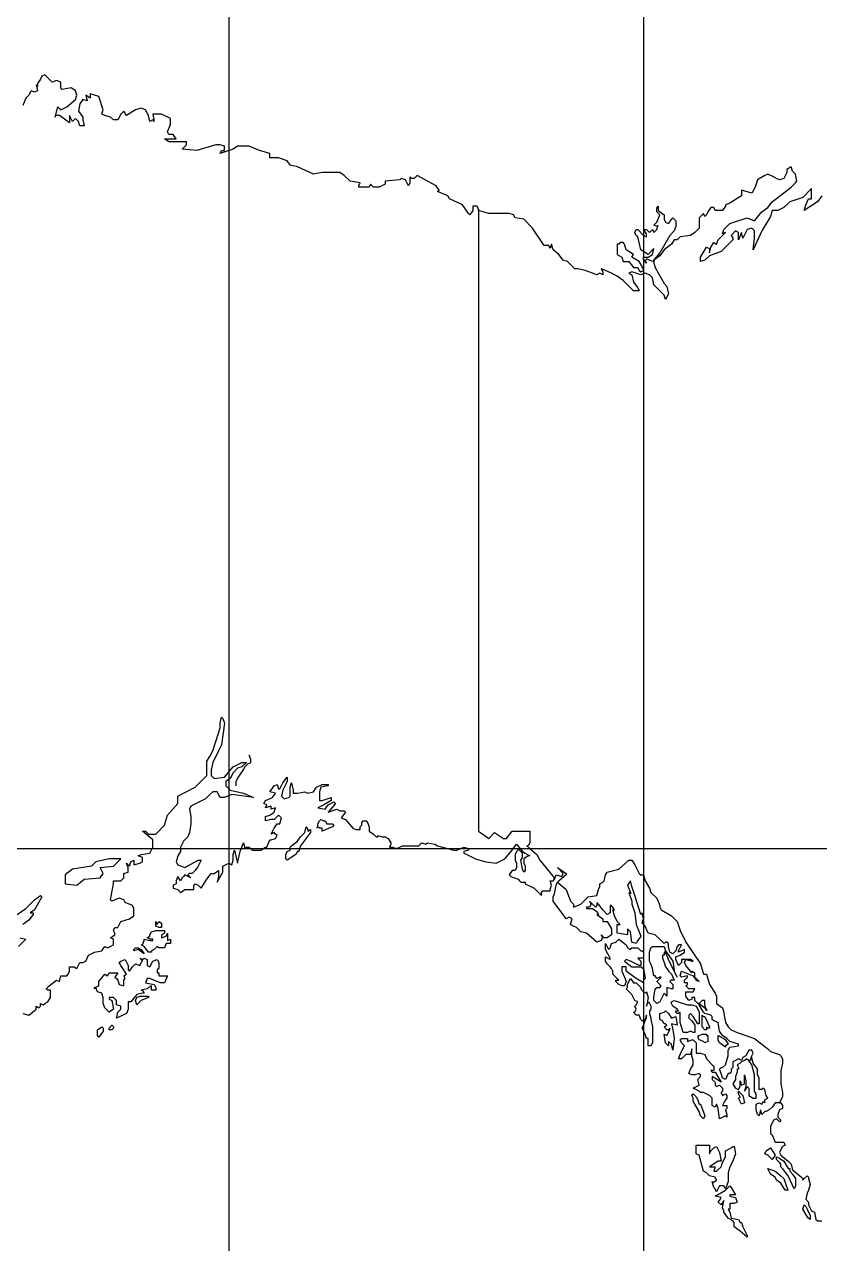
# Model space of a CAD drawing. Header units: millimetres. Extents: x 1844 to 27622, y 2629 to 17869.
# Drawn here: x 3834 to 5821, y 12221 to 15268 of the extents above; entities that cross this region are included whole.
import ezdxf

# ---------------------------------------------------------------- set-up
doc = ezdxf.new("R2010")
doc.units = ezdxf.units.MM
for name, color, linetype in [('COUNTRY', 212, 'Continuous'), ('MINOR_LAKE', 7, 'Continuous'), ('网格线', 251, 'Continuous')]:
    doc.layers.add(name, color=color, linetype=linetype)

msp = doc.modelspace()

# ---------------------------------------------------------------- linework, layer by layer
at = {"layer": 'COUNTRY', "linetype": 'Continuous', "lineweight": -3}
for points in [[(4968.4, 14806.8), (4964.8, 14814.1), (4953.8, 14814.1), (4953.8, 14803.1), (4946.5, 14792.2), (4942.9, 14795.8), (4928.3, 14817.7), (4895.4, 14832.3), (4891.8, 14839.6), (4866.2, 14850.6), (4869.9, 14854.2), (4862.6, 14865.2), (4815.1, 14890.7), (4807.8, 14883.4), (4800.5, 14883.4), (4796.9, 14887.1), (4796.9, 14872.5), (4793.2, 14865.2), (4785.9, 14879.8), (4775, 14883.4), (4771.3, 14879.8), (4734.8, 14876.1), (4734.8, 14868.8), (4720.2, 14861.5), (4705.6, 14861.5), (4698.3, 14868.8), (4694.7, 14861.5), (4669.2, 14861.5), (4669.2, 14865.2), (4672.8, 14872.5), (4647.3, 14876.1), (4632.7, 14890.7), (4621.7, 14898), (4577.9, 14898), (4556, 14894.4), (4515.9, 14912.6), (4497.6, 14916.3), (4490.3, 14927.2), (4468.4, 14934.5), (4446.5, 14934.5), (4446.5, 14945.5), (4421, 14952.8), (4395.4, 14963.7), (4366.2, 14963.7), (4355.3, 14956.4), (4322.4, 14945.5), (4326.1, 14952.8), (4333.4, 14952.8), (4333.4, 14963.7), (4322.4, 14967.4), (4311.5, 14967.4), (4264, 14952.8), (4227.5, 14956.4), (4238.5, 14967.4), (4238.5, 14974.7), (4194.7, 14974.7), (4183.7, 14982), (4212.9, 14982), (4205.6, 14992.9), (4194.7, 14992.9), (4191, 15000.2), (4198.3, 15018.5), (4198.3, 15033.1), (4176.4, 15044), (4154.6, 15044), (4158.2, 15025.8), (4154.6, 15029.4), (4147.3, 15025.8), (4143.6, 15040.4), (4136.3, 15055), (4125.4, 15058.6), (4110.8, 15055), (4088.9, 15040.4), (4081.6, 15051.3), (4074.3, 15044), (4067, 15029.4), (4056, 15029.4), (4048.7, 15036.7), (4034.1, 15040.4), (4026.8, 15044), (4030.5, 15055), (4019.5, 15087.8), (3997.6, 15095.1), (3997.6, 15084.2), (3986.7, 15091.5), (3990.3, 15076.9), (3979.4, 15080.5), (3972.1, 15069.6), (3968.4, 15051.3), (3979.4, 15036.7), (3979.4, 15029.4), (3983, 15014.8), (3972.1, 15014.8), (3968.4, 15025.8), (3961.1, 15033.1), (3953.8, 15025.8), (3946.5, 15040.4), (3946.5, 15022.1), (3921, 15040.4), (3910, 15040.4), (3910, 15036.7), (3917.3, 15062.3), (3924.6, 15055), (3939.2, 15062.3), (3961.1, 15080.5), (3964.8, 15091.5), (3961.1, 15102.4), (3950.2, 15109.7), (3928.3, 15106), (3924.6, 15109.7), (3924.6, 15124.3), (3913.7, 15127.9), (3902.7, 15124.3), (3895.4, 15131.6), (3884.5, 15142.5), (3877.2, 15138.9), (3873.5, 15131.6), (3866.2, 15120.6), (3866.2, 15113.3), (3862.6, 15117), (3866.2, 15102.4), (3858.9, 15098.8), (3851.6, 15102.4), (3848, 15098.8), (3844.3, 15091.5), (3837, 15084.2), (3829.7, 15065.9)], [(5826.1, 14839.6), (5815.1, 14825), (5782.3, 14803.1), (5785.9, 14817.7), (5793.2, 14832.3), (5800.5, 14832.3), (5800.5, 14857.9), (5778.6, 14836), (5745.8, 14825), (5731.2, 14810.4), (5716.6, 14803.1), (5702, 14803.1), (5698.3, 14788.5), (5676.4, 14752), (5654.6, 14704.6), (5658.2, 14733.8), (5658.2, 14752), (5650.9, 14759.3), (5640, 14755.7), (5629, 14733.8), (5625.4, 14748.4), (5618.1, 14730.1), (5618.1, 14748.4), (5610.8, 14752), (5603.5, 14744.7), (5599.8, 14741.1), (5603.5, 14733.8), (5603.5, 14730.1), (5574.3, 14700.9), (5545.1, 14690), (5534.1, 14679), (5523.2, 14675.4), (5523.2, 14686.3), (5537.8, 14711.9), (5545.1, 14708.2), (5545.1, 14697.3), (5548.7, 14711.9), (5556, 14722.8), (5563.3, 14719.2), (5567, 14730.1), (5585.2, 14748.4), (5577.9, 14744.7), (5581.6, 14755.7), (5596.2, 14770.3), (5640, 14784.9), (5658.2, 14777.6), (5676.4, 14799.5), (5691, 14810.4), (5702, 14825), (5749.4, 14861.5), (5760.4, 14872.5), (5764, 14876.1), (5760.4, 14894.4), (5753.1, 14901.7), (5749.4, 14912.6), (5738.5, 14905.3), (5738.5, 14898), (5731.2, 14883.4), (5720.2, 14879.8), (5712.9, 14883.4), (5705.6, 14887.1), (5691, 14894.4), (5683.7, 14890.7), (5665.5, 14879.8), (5661.9, 14868.8), (5658.2, 14857.9), (5650.9, 14846.9), (5625.4, 14854.2), (5625.4, 14839.6), (5596.2, 14821.4), (5585.2, 14817.7), (5585.2, 14814.1), (5577.9, 14803.1), (5559.7, 14803.1), (5556, 14810.4), (5548.7, 14810.4), (5541.4, 14799.5), (5537.8, 14792.2), (5534.1, 14788.5), (5530.5, 14795.8), (5519.5, 14784.9), (5519.5, 14759.3), (5508.6, 14748.4), (5497.6, 14741.1), (5472.1, 14737.4), (5464.8, 14730.1), (5457.5, 14730.1), (5450.2, 14719.2), (5431.9, 14704.6), (5421, 14690), (5406.4, 14679), (5406.4, 14671.7), (5410, 14660.8), (5431.9, 14620.6), (5439.2, 14613.3), (5442.9, 14595.1), (5435.6, 14580.5), (5431.9, 14591.5), (5413.7, 14609.7), (5406.4, 14617), (5402.7, 14635.2), (5395.4, 14642.5), (5384.5, 14646.2), (5373.5, 14642.5), (5351.6, 14649.8), (5344.3, 14646.2), (5351.6, 14642.5), (5355.3, 14624.3), (5366.2, 14609.7), (5369.9, 14602.4), (5366.2, 14602.4), (5355.3, 14602.4), (5329.7, 14627.9), (5315.1, 14638.9), (5307.8, 14642.5), (5300.5, 14646.2), (5285.9, 14653.5), (5275, 14657.1), (5278.6, 14649.8), (5278.6, 14642.5), (5271.3, 14646.2), (5264, 14642.5), (5253.1, 14646.2), (5234.8, 14653.5), (5216.6, 14657.1), (5209.3, 14657.1), (5191, 14675.4), (5180.1, 14679), (5169.2, 14693.6), (5154.6, 14704.6), (5150.9, 14719.2), (5147.3, 14708.2), (5143.6, 14715.5), (5132.7, 14715.5), (5103.5, 14759.3), (5081.6, 14781.2), (5059.7, 14784.9), (5056, 14792.2), (5045.1, 14795.8), (4994, 14795.8), (4979.4, 14799.5), (4968.4, 14803.1), (4968.4, 14806.8)], [(5380.8, 14741.1), (5388.1, 14737.4), (5388.1, 14744.7), (5380.8, 14755.7), (5388.1, 14755.7), (5395.4, 14748.4), (5402.7, 14755.7), (5406.4, 14748.4), (5413.7, 14755.7), (5417.3, 14766.6), (5413.7, 14763), (5406.4, 14766.6), (5413.7, 14773.9), (5421, 14792.2), (5413.7, 14799.5), (5413.7, 14810.4), (5417.3, 14814.1), (5417.3, 14803.1), (5431.9, 14792.2), (5431.9, 14781.2), (5435.6, 14773.9), (5442.9, 14770.3), (5453.8, 14784.9), (5461.1, 14777.6), (5461.1, 14763), (5457.5, 14752), (5446.5, 14741.1), (5421, 14697.3), (5402.7, 14675.4), (5388.1, 14682.7), (5384.5, 14675.4), (5388.1, 14671.7), (5380.8, 14682.7), (5380.8, 14686.3), (5391.8, 14686.3), (5402.7, 14693.6), (5406.4, 14708.2), (5391.8, 14693.6), (5373.5, 14704.6), (5369.9, 14722.8), (5366.2, 14737.4), (5362.6, 14741.1), (5358.9, 14748.4), (5362.6, 14755.7), (5366.2, 14755.7), (5380.8, 14741.1)], [(5318.8, 14719.2), (5315.1, 14719.2), (5315.1, 14711.9), (5315.1, 14693.6), (5326.1, 14686.3), (5329.7, 14675.4), (5344.3, 14675.4), (5355.3, 14660.8), (5366.2, 14660.8), (5369.9, 14653.5), (5373.5, 14649.8), (5380.8, 14653.5), (5380.8, 14657.1), (5369.9, 14675.4), (5351.6, 14686.3), (5355.3, 14693.6), (5337, 14704.6), (5333.4, 14719.2), (5329.7, 14722.8), (5322.4, 14722.8), (5318.8, 14719.2)], [(3829.7, 12795.8), (3844.3, 12792.2), (3862.6, 12806.8), (3862.6, 12814.1), (3869.9, 12810.4), (3873.5, 12814.1), (3873.5, 12821.4), (3880.8, 12817.7), (3884.5, 12821.4), (3891.8, 12825), (3899.1, 12836), (3899.1, 12854.2), (3891.8, 12854.2), (3888.1, 12857.9), (3895.4, 12865.2), (3913.7, 12879.8), (3921, 12876.1), (3924.6, 12890.7), (3939.2, 12890.7), (3942.9, 12894.4), (3946.5, 12901.7), (3946.5, 12912.6), (3957.5, 12912.6), (3964.8, 12909), (3972.1, 12923.6), (3979.4, 12923.6), (3986.7, 12927.2), (3990.3, 12934.5), (3994, 12941.8), (4008.6, 12949.1), (4026.8, 12952.8), (4034.1, 12963.7), (4041.4, 12960.1), (4056, 12967.4), (4056, 12982), (4048.7, 12985.6), (4059.7, 12992.9), (4059.7, 12996.6), (4056, 13003.9), (4059.7, 13011.2), (4067, 13011.2), (4074.3, 13025.8), (4096.2, 13033.1), (4107.1, 13040.4), (4107.1, 13051.3), (4107.1, 13058.6), (4103.5, 13065.9), (4085.2, 13073.2), (4081.6, 13080.5), (4070.6, 13084.2), (4052.4, 13076.9), (4048.7, 13080.5), (4056, 13120.6), (4056, 13127.9), (4074.3, 13127.9), (4081.6, 13135.2), (4081.6, 13146.2), (4092.5, 13149.8), (4092.5, 13160.8), (4088.9, 13171.7), (4096.2, 13164.4), (4099.8, 13175.4), (4107.1, 13179), (4107.1, 13168.1), (4121.7, 13171.7), (4129, 13175.4), (4129, 13186.3), (4118.1, 13190), (4125.4, 13193.6), (4147.3, 13197.3), (4154.6, 13211.9), (4154.6, 13219.2), (4154.6, 13230.1), (4129, 13252), (4136.3, 13252), (4143.6, 13244.7), (4161.9, 13244.7), (4183.7, 13266.6), (4191, 13292.2), (4216.6, 13321.4), (4216.6, 13339.6), (4260.4, 13361.5), (4289.6, 13390.7), (4289.6, 13401.7), (4289.6, 13412.6), (4289.6, 13427.2), (4296.9, 13438.2), (4304.2, 13452.8), (4318.8, 13496.6), (4322.4, 13511.2), (4322.4, 13522.1), (4326.1, 13536.7), (4329.7, 13533.1), (4333.4, 13522.1), (4326.1, 13467.4), (4318.8, 13452.8), (4304.2, 13423.6), (4300.5, 13405.3), (4300.5, 13390.7), (4307.8, 13383.4), (4333.4, 13387.1), (4355.3, 13412.6), (4377.2, 13423.6), (4388.1, 13423.6), (4377.2, 13412.6), (4366.2, 13409), (4355.3, 13398), (4348, 13383.4), (4337, 13376.1), (4337, 13365.2), (4348, 13354.2), (4380.8, 13346.9), (4406.4, 13336), (4351.6, 13343.3), (4333.4, 13336), (4322.4, 13336), (4315.1, 13350.6), (4304.2, 13350.6), (4296.9, 13343.3), (4285.9, 13332.3), (4249.4, 13314.1), (4245.8, 13306.8), (4249.4, 13288.5), (4249.4, 13270.3), (4245.8, 13248.4), (4242.1, 13237.4), (4231.2, 13226.5), (4223.9, 13211.9), (4223.9, 13200.9), (4216.6, 13190), (4212.9, 13175.4), (4216.6, 13168.1), (4234.8, 13160.8), (4267.7, 13179), (4275, 13179), (4267.7, 13164.4), (4260.4, 13153.5), (4253.1, 13146.2), (4245.8, 13146.2), (4242.1, 13142.5), (4249.4, 13135.2), (4234.8, 13142.5), (4231.2, 13138.9), (4227.5, 13135.2), (4223.9, 13127.9), (4216.6, 13138.9), (4212.9, 13127.9), (4212.9, 13120.6), (4205.6, 13117), (4205.6, 13109.7), (4216.6, 13106), (4223.9, 13098.8), (4234.8, 13106), (4256.7, 13106), (4256.7, 13117), (4260.4, 13120.6), (4267.7, 13117), (4275, 13109.7), (4289.6, 13131.6), (4300.5, 13146.2), (4307.8, 13146.2), (4318.8, 13153.5), (4318.8, 13138.9), (4315.1, 13124.3), (4329.7, 13149.8), (4329.7, 13164.4), (4344.3, 13171.7), (4351.6, 13168.1), (4355.3, 13179), (4355.3, 13190), (4355.3, 13193.6), (4358.9, 13204.6), (4362.6, 13186.3), (4366.2, 13171.7), (4369.9, 13190), (4373.5, 13204.6), (4377.2, 13211.9), (4380.8, 13222.8), (4384.5, 13208.2), (4388.1, 13211.9), (4395.4, 13211.9), (4402.7, 13204.6), (4424.6, 13204.6), (4435.6, 13211.9), (4439.2, 13211.9), (4446.5, 13230.1), (4450.2, 13230.1), (4461.1, 13233.8), (4464.8, 13241.1), (4461.1, 13244.7), (4457.5, 13248.4), (4450.2, 13244.7), (4457.5, 13259.3), (4464.8, 13270.3), (4472.1, 13270.3), (4475.7, 13284.9), (4468.4, 13292.2), (4457.5, 13281.2), (4450.2, 13281.2), (4435.6, 13277.6), (4435.6, 13288.5), (4446.5, 13292.2), (4457.5, 13299.5), (4461.1, 13310.4), (4450.2, 13306.8), (4450.2, 13314.1), (4435.6, 13310.4), (4439.2, 13317.7), (4431.9, 13321.4), (4435.6, 13328.7), (4453.8, 13336), (4461.1, 13346.9), (4446.5, 13350.6), (4457.5, 13365.2), (4464.8, 13368.8), (4468.4, 13357.9), (4472.1, 13357.9), (4479.4, 13372.5), (4490.3, 13387.1), (4490.3, 13376.1), (4479.4, 13354.2), (4475.7, 13339.6), (4483, 13332.3), (4494, 13336), (4497.6, 13339.6), (4497.6, 13361.5), (4501.3, 13372.5), (4504.9, 13354.2), (4504.9, 13346.9), (4515.9, 13346.9), (4534.1, 13350.6), (4541.4, 13346.9), (4556, 13350.6), (4563.3, 13361.5), (4577.9, 13368.8), (4592.5, 13368.8), (4592.5, 13365.2), (4574.3, 13361.5), (4570.6, 13350.6), (4570.6, 13339.6), (4570.6, 13328.7), (4577.9, 13328.7), (4599.8, 13336), (4599.8, 13328.7), (4581.6, 13317.7), (4567, 13310.4), (4585.2, 13306.8), (4592.5, 13317.7), (4607.1, 13325), (4610.8, 13321.4), (4592.5, 13299.5), (4614.4, 13306.8), (4621.7, 13303.1), (4632.7, 13303.1), (4636.3, 13299.5), (4625.4, 13284.9), (4636.3, 13281.2), (4654.6, 13259.3), (4661.9, 13255.7), (4672.8, 13255.7), (4672.8, 13263), (4676.4, 13266.6), (4676.4, 13273.9), (4680.1, 13277.6), (4687.4, 13277.6), (4691, 13273.9), (4694.7, 13263), (4694.7, 13252), (4705.6, 13244.7), (4712.9, 13237.4), (4716.6, 13237.4), (4716.6, 13241.1), (4727.5, 13237.4), (4734.8, 13237.4), (4742.1, 13233.8), (4749.4, 13222.8), (4749.4, 13219.2), (4745.8, 13211.9), (4753.1, 13211.9), (4764, 13208.2), (4778.6, 13215.5), (4818.8, 13215.5), (4826.1, 13222.8), (4837, 13219.2), (4840.7, 13222.8), (4858.9, 13219.2), (4866.2, 13215.5), (4906.4, 13204.6), (4913.7, 13204.6), (4931.9, 13211.9), (4942.9, 13208.2), (4942.9, 13204.6), (4931.9, 13200.9), (4931.9, 13197.3), (4939.2, 13193.6), (4961.1, 13182.7), (4986.7, 13175.4), (5012.2, 13171.7), (5034.1, 13182.7), (5052.4, 13204.6), (5059.7, 13215.5), (5063.3, 13219.2), (5077.9, 13200.9), (5085.2, 13197.3), (5096.2, 13190), (5092.5, 13190), (5081.6, 13182.7), (5081.6, 13171.7), (5085.2, 13164.4), (5085.2, 13153.5), (5081.6, 13149.8), (5077.9, 13157.1), (5074.3, 13179), (5077.9, 13186.3), (5077.9, 13197.3), (5070.6, 13204.6), (5070.6, 13208.2), (5063.3, 13200.9), (5059.7, 13193.6), (5059.7, 13179), (5063.3, 13171.7), (5063.3, 13164.4), (5063.3, 13160.8), (5059.7, 13153.5), (5052.4, 13153.5), (5045.1, 13142.5), (5048.7, 13138.9), (5067, 13131.6), (5070.6, 13127.9), (5074.3, 13124.3), (5081.6, 13124.3), (5085.2, 13124.3), (5085.2, 13120.6), (5107.1, 13109.7), (5125.4, 13091.5), (5125.4, 13098.8), (5129, 13102.4), (5147.3, 13102.4), (5147.3, 13106), (5150.9, 13117), (5147.3, 13127.9), (5147.3, 13127.9), (5154.6, 13127.9), (5158.2, 13131.6)], [(4362.6, 13365.2), (4362.6, 13376.1), (4366.2, 13383.4), (4373.5, 13394.4), (4380.8, 13405.3), (4384.5, 13412.6), (4391.8, 13419.9), (4399.1, 13423.6), (4399.1, 13430.9), (4395.4, 13441.8)], [(4497.6, 13211.9), (4501.3, 13215.5), (4515.9, 13226.5), (4523.2, 13237.4), (4534.1, 13248.4), (4537.8, 13263), (4541.4, 13255.7), (4541.4, 13252), (4548.7, 13255.7), (4548.7, 13248.4), (4523.2, 13215.5), (4519.5, 13200.9), (4515.9, 13200.9), (4512.2, 13193.6), (4490.3, 13179), (4486.7, 13182.7), (4486.7, 13193.6), (4490.3, 13200.9), (4497.6, 13204.6), (4497.6, 13211.9)], [(4567, 13263), (4563.3, 13259.3), (4567, 13263), (4567, 13270.3), (4570.6, 13277.6), (4574.3, 13281.2), (4581.6, 13277.6), (4585.2, 13277.6), (4588.9, 13270.3), (4603.5, 13270.3), (4607.1, 13266.6), (4603.5, 13263), (4577.9, 13252), (4577.9, 13259.3), (4574.3, 13259.3), (4570.6, 13259.3), (4567, 13263)], [(5158.2, 13131.6), (5161.9, 13142.5), (5176.4, 13138.9), (5180.1, 13146.2), (5165.5, 13160.8), (5187.4, 13146.2), (5187.4, 13142.5), (5165.5, 13124.3)], [(5720.2, 12573.2), (5709.3, 12573.2), (5702, 12562.3), (5694.7, 12555), (5687.4, 12551.3), (5683.7, 12551.3), (5676.4, 12544), (5672.8, 12555), (5669.2, 12540.4), (5665.5, 12544), (5661.9, 12555), (5661.9, 12569.6), (5669.2, 12573.2), (5676.4, 12569.6), (5680.1, 12576.9), (5683.7, 12573.2), (5683.7, 12580.5), (5691, 12584.2), (5687.4, 12591.5), (5683.7, 12606), (5680.1, 12609.7), (5676.4, 12606), (5672.8, 12606), (5669.2, 12606), (5669.2, 12624.3), (5669.2, 12635.2), (5665.5, 12642.5), (5665.5, 12657.1), (5654.6, 12671.7), (5650.9, 12686.3), (5647.3, 12679), (5650.9, 12690), (5654.6, 12697.3), (5650.9, 12704.6), (5643.6, 12704.6), (5636.3, 12690), (5629, 12686.3), (5625.4, 12679), (5618.1, 12682.7), (5610.8, 12679), (5603.5, 12675.4), (5603.5, 12671.7), (5603.5, 12660.8), (5599.8, 12657.1), (5599.8, 12649.8), (5596.2, 12646.2), (5592.5, 12646.2), (5588.9, 12638.9), (5585.2, 12631.6), (5577.9, 12635.2), (5574.3, 12646.2), (5570.6, 12657.1), (5574.3, 12660.8), (5577.9, 12660.8), (5585.2, 12668.1), (5592.5, 12690), (5592.5, 12704.6), (5596.2, 12711.9), (5618.1, 12715.5), (5618.1, 12719.2), (5596.2, 12726.5), (5588.9, 12733.8), (5577.9, 12741.1), (5570.6, 12752), (5567, 12773.9), (5556, 12777.6), (5552.4, 12781.2), (5552.4, 12788.5), (5548.7, 12792.2), (5534.1, 12795.8), (5530.5, 12799.5), (5519.5, 12817.7), (5519.5, 12821.4), (5537.8, 12806.8), (5537.8, 12803.1), (5534.1, 12817.7), (5534.1, 12828.7), (5526.8, 12828.7), (5519.5, 12821.4), (5515.9, 12821.4), (5508.6, 12828.7), (5508.6, 12832.3), (5508.6, 12836), (5501.3, 12836), (5501.3, 12832.3), (5494, 12828.7), (5486.7, 12839.6), (5486.7, 12843.3), (5486.7, 12850.6), (5504.9, 12850.6), (5508.6, 12857.9), (5494, 12857.9), (5490.3, 12861.5), (5486.7, 12865.2), (5490.3, 12868.8), (5490.3, 12872.5), (5483, 12872.5), (5483, 12879.8), (5490.3, 12887.1), (5490.3, 12890.7), (5475.7, 12887.1), (5472.1, 12890.7), (5475.7, 12901.7), (5504.9, 12890.7), (5512.2, 12879.8), (5519.5, 12876.1), (5515.9, 12879.8), (5508.6, 12887.1), (5508.6, 12898), (5501.3, 12901.7), (5501.3, 12898), (5497.6, 12901.7), (5486.7, 12916.3), (5483, 12923.6), (5486.7, 12930.9), (5501.3, 12927.2), (5504.9, 12927.2), (5497.6, 12930.9), (5475.7, 12930.9), (5475.7, 12923.6), (5468.4, 12916.3), (5464.8, 12923.6), (5461.1, 12930.9), (5461.1, 12938.2), (5472.1, 12941.8), (5483, 12949.1), (5483, 12956.4), (5468.4, 12949.1), (5468.4, 12952.8), (5475.7, 12967.4), (5468.4, 12967.4), (5464.8, 12963.7), (5461.1, 12952.8), (5453.8, 12945.5), (5446.5, 12949.1), (5442.9, 12963.7), (5442.9, 12971), (5439.2, 12974.7), (5435.6, 12974.7), (5431.9, 12971), (5424.6, 12978.3), (5410, 12992.9), (5391.8, 12996.6), (5384.5, 13014.8), (5377.2, 13022.1), (5380.8, 13033.1), (5377.2, 13047.7), (5373.5, 13044), (5358.9, 13091.5), (5351.6, 13113.3), (5348, 13127.9), (5340.7, 13117), (5348, 13098.8), (5348, 13095.1), (5344.3, 13098.8), (5351.6, 13076.9), (5351.6, 13069.6), (5358.9, 13047.7), (5362.6, 13018.5), (5369.9, 13000.2), (5373.5, 12989.3), (5366.2, 12978.3), (5362.6, 12971), (5351.6, 12974.7), (5348, 13000.2), (5340.7, 13007.5), (5340.7, 12992.9), (5315.1, 12996.6), (5315.1, 13018.5), (5322.4, 13018.5), (5315.1, 13025.8), (5307.8, 13040.4), (5304.2, 13055), (5307.8, 13055), (5300.5, 13065.9), (5296.9, 13065.9), (5296.9, 13047.7), (5289.6, 13044), (5278.6, 13055), (5267.7, 13069.6), (5264, 13073.2), (5264, 13065.9), (5260.4, 13062.3), (5253.1, 13069.6), (5245.8, 13076.9), (5249.4, 13069.6), (5245.8, 13062.3), (5238.5, 13062.3), (5238.5, 13058.6), (5253.1, 13058.6), (5264, 13051.3), (5267.7, 13044), (5264, 13044), (5278.6, 13033.1), (5278.6, 13025.8), (5282.3, 13025.8), (5285.9, 13025.8), (5289.6, 13025.8), (5300.5, 13007.5), (5300.5, 13000.2), (5300.5, 12992.9), (5289.6, 12985.6), (5278.6, 12985.6), (5275, 12992.9), (5278.6, 12989.3), (5275, 12978.3), (5264, 12974.7), (5238.5, 12996.6), (5223.9, 13000.2), (5212.9, 13011.2), (5205.6, 13014.8), (5198.3, 13018.5), (5202, 13033.1), (5194.7, 13036.7), (5187.4, 13033.1), (5176.4, 13047.7), (5154.6, 13076.9), (5154.6, 13087.8), (5158.2, 13095.1), (5161.9, 13117), (5165.5, 13124.3)], [(3815.1, 13044), (3837, 13058.6), (3858.9, 13080.5), (3873.5, 13091.5), (3877.2, 13087.8), (3858.9, 13055), (3848, 13047.7), (3855.3, 13047.7), (3855.3, 13044), (3844.3, 13029.4), (3829.7, 13018.5)], [(4161.9, 13025.8), (4165.5, 13018.5), (4169.2, 13025.8), (4176.4, 13022.1), (4176.4, 13014.8), (4176.4, 13011.2), (4169.2, 13011.2), (4161.9, 13014.8), (4161.9, 13025.8)], [(3822.4, 12985.6), (3837, 12982), (3818.8, 12963.7)], [(4154.6, 12978.3), (4154.6, 12978.3), (4154.6, 12982), (4147.3, 12982), (4140, 12985.6), (4147.3, 12989.3), (4147.3, 12992.9), (4150.9, 13000.2), (4161.9, 13003.9), (4183.7, 13003.9), (4183.7, 12996.6), (4176.4, 12992.9), (4176.4, 12985.6), (4187.4, 12989.3), (4191, 12996.6), (4191, 12978.3), (4198.3, 12982), (4198.3, 12971), (4187.4, 12971), (4183.7, 12960.1), (4169.2, 12960.1), (4165.5, 12963.7), (4158.2, 12956.4), (4150.9, 12952.8), (4150.9, 12949.1), (4147.3, 12949.1), (4143.6, 12949.1), (4132.7, 12963.7), (4125.4, 12967.4), (4129, 12967.4), (4132.7, 12978.3), (4132.7, 12982), (4147.3, 12978.3), (4154.6, 12978.3)], [(5373.5, 12952.8), (5377.2, 12952.8), (5380.8, 12949.1), (5380.8, 12934.5), (5366.2, 12934.5), (5373.5, 12927.2), (5373.5, 12916.3), (5369.9, 12916.3), (5348, 12927.2), (5337, 12930.9), (5333.4, 12927.2), (5351.6, 12912.6), (5362.6, 12912.6), (5373.5, 12912.6), (5380.8, 12909), (5384.5, 12883.4), (5380.8, 12879.8), (5380.8, 12872.5), (5362.6, 12883.4), (5337, 12901.7), (5337, 12912.6), (5326.1, 12912.6), (5326.1, 12901.7), (5333.4, 12887.1), (5337, 12876.1), (5333.4, 12865.2), (5326.1, 12865.2), (5318.8, 12868.8), (5311.5, 12876.1), (5311.5, 12879.8), (5318.8, 12879.8), (5311.5, 12887.1), (5304.2, 12894.4), (5304.2, 12901.7), (5300.5, 12909), (5296.9, 12912.6), (5289.6, 12919.9), (5285.9, 12927.2), (5285.9, 12938.2), (5296.9, 12930.9), (5296.9, 12934.5), (5285.9, 12956.4), (5285.9, 12963.7), (5285.9, 12971), (5293.2, 12956.4), (5296.9, 12960.1), (5300.5, 12971), (5311.5, 12974.7), (5318.8, 12982), (5337, 12967.4), (5340.7, 12960.1), (5348, 12956.4), (5351.6, 12960.1), (5366.2, 12960.1), (5373.5, 12952.8)], [(4107.1, 12956.4), (4107.1, 12956.4), (4110.8, 12960.1), (4114.4, 12960.1), (4118.1, 12960.1), (4125.4, 12956.4), (4132.7, 12945.5), (4118.1, 12956.4), (4107.1, 12952.8), (4107.1, 12956.4)], [(5410, 12890.7), (5406.4, 12890.7), (5402.7, 12909), (5399.1, 12919.9), (5395.4, 12927.2), (5395.4, 12949.1), (5399.1, 12960.1), (5402.7, 12963.7), (5421, 12963.7), (5431.9, 12963.7), (5435.6, 12952.8), (5453.8, 12927.2), (5457.5, 12905.3), (5457.5, 12901.7), (5464.8, 12887.1), (5442.9, 12930.9), (5435.6, 12949.1), (5431.9, 12949.1), (5431.9, 12941.8), (5428.3, 12941.8), (5428.3, 12934.5), (5431.9, 12923.6), (5435.6, 12912.6), (5439.2, 12909), (5442.9, 12901.7), (5450.2, 12894.4), (5457.5, 12879.8), (5450.2, 12879.8), (5446.5, 12876.1), (5446.5, 12876.1), (5453.8, 12868.8), (5453.8, 12857.9), (5450.2, 12857.9), (5439.2, 12861.5), (5439.2, 12843.3), (5439.2, 12839.6), (5431.9, 12846.9), (5421, 12825), (5413.7, 12821.4), (5410, 12825), (5406.4, 12828.7), (5406.4, 12836), (5410, 12857.9), (5413.7, 12861.5), (5421, 12861.5), (5424.6, 12865.2), (5417.3, 12872.5), (5413.7, 12876.1), (5421, 12883.4), (5424.6, 12887.1), (5421, 12887.1), (5413.7, 12883.4), (5410, 12890.7)], [(4012.2, 12861.5), (4008.6, 12857.9), (4008.6, 12861.5), (4019.5, 12865.2), (4019.5, 12876.1), (4034.1, 12894.4), (4041.4, 12890.7), (4045.1, 12898), (4059.7, 12898), (4067, 12898), (4059.7, 12887.1), (4063.3, 12883.4), (4067, 12879.8), (4070.6, 12868.8), (4081.6, 12865.2), (4081.6, 12879.8), (4085.2, 12883.4), (4081.6, 12890.7), (4088.9, 12894.4), (4074.3, 12916.3), (4070.6, 12923.6), (4074.3, 12927.2), (4085.2, 12930.9), (4092.5, 12916.3), (4092.5, 12905.3), (4096.2, 12901.7), (4103.5, 12912.6), (4110.8, 12919.9), (4121.7, 12916.3), (4125.4, 12923.6), (4129, 12927.2), (4121.7, 12934.5), (4129, 12930.9), (4132.7, 12934.5), (4140, 12930.9), (4140, 12916.3), (4147.3, 12912.6), (4154.6, 12927.2), (4165.5, 12930.9), (4169.2, 12923.6), (4169.2, 12909), (4165.5, 12905.3), (4165.5, 12898), (4169.2, 12898), (4169.2, 12890.7), (4191, 12890.7), (4183.7, 12872.5), (4172.8, 12872.5), (4147.3, 12883.4), (4140, 12883.4), (4136.3, 12872.5), (4158.2, 12868.8), (4161.9, 12861.5), (4161.9, 12854.2), (4150.9, 12854.2), (4150.9, 12865.2), (4143.6, 12861.5), (4140, 12857.9), (4125.4, 12854.2), (4129, 12854.2), (4132.7, 12846.9), (4129, 12846.9), (4114.4, 12843.3), (4099.8, 12825), (4092.5, 12825), (4092.5, 12821.4), (4092.5, 12814.1), (4092.5, 12806.8), (4088.9, 12795.8), (4063.3, 12784.9), (4067, 12799.5), (4074.3, 12806.8), (4074.3, 12814.1), (4063.3, 12817.7), (4063.3, 12825), (4063.3, 12828.7), (4056, 12836), (4048.7, 12836), (4045.1, 12836), (4045.1, 12832.3), (4052.4, 12828.7), (4056, 12806.8), (4045.1, 12799.5), (4034.1, 12810.4), (4030.5, 12821.4), (4030.5, 12836), (4026.8, 12846.9), (4015.9, 12850.6), (4012.2, 12861.5)], [(5388.1, 12846.9), (5388.1, 12850.6), (5391.8, 12836), (5388.1, 12814.1), (5391.8, 12825), (5395.4, 12821.4), (5399.1, 12814.1), (5399.1, 12806.8), (5395.4, 12803.1), (5395.4, 12795.8), (5399.1, 12784.9), (5399.1, 12781.2), (5402.7, 12763), (5402.7, 12748.4), (5402.7, 12722.8), (5399.1, 12715.5), (5391.8, 12715.5), (5391.8, 12733.8), (5388.1, 12733.8), (5384.5, 12744.7), (5377.2, 12759.3), (5380.8, 12766.6), (5384.5, 12777.6), (5388.1, 12784.9), (5388.1, 12792.2), (5384.5, 12781.2), (5380.8, 12777.6), (5377.2, 12777.6), (5373.5, 12781.2), (5369.9, 12792.2), (5362.6, 12792.2), (5355.3, 12799.5), (5358.9, 12799.5), (5362.6, 12806.8), (5358.9, 12814.1), (5362.6, 12817.7), (5366.2, 12825), (5358.9, 12828.7), (5351.6, 12843.3), (5340.7, 12854.2), (5337, 12857.9), (5340.7, 12861.5), (5340.7, 12868.8), (5344.3, 12876.1), (5348, 12883.4), (5355.3, 12872.5), (5362.6, 12872.5), (5373.5, 12861.5), (5373.5, 12857.9), (5380.8, 12850.6), (5388.1, 12846.9)], [(4125.4, 12828.7), (4114.4, 12817.7), (4110.8, 12828.7), (4114.4, 12836), (4121.7, 12839.6), (4125.4, 12839.6), (4143.6, 12839.6), (4143.6, 12836), (4125.4, 12828.7)], [(5439.2, 12766.6), (5435.6, 12770.3), (5431.9, 12770.3), (5428.3, 12777.6), (5421, 12781.2), (5421, 12792.2), (5421, 12795.8), (5431.9, 12799.5), (5435.6, 12803.1), (5442.9, 12795.8), (5450.2, 12784.9), (5461.1, 12788.5), (5464.8, 12766.6), (5450.2, 12770.3), (5453.8, 12755.7), (5457.5, 12733.8), (5453.8, 12704.6), (5450.2, 12719.2), (5442.9, 12726.5), (5442.9, 12715.5), (5435.6, 12722.8), (5431.9, 12744.7), (5439.2, 12741.1), (5446.5, 12755.7), (5446.5, 12759.3), (5442.9, 12755.7), (5439.2, 12755.7), (5431.9, 12763), (5439.2, 12766.6)], [(5468.4, 12803.1), (5464.8, 12806.8), (5453.8, 12814.1), (5450.2, 12821.4), (5450.2, 12825), (5457.5, 12828.7), (5490.3, 12817.7), (5501.3, 12817.7), (5512.2, 12814.1), (5515.9, 12806.8), (5519.5, 12799.5), (5519.5, 12770.3), (5515.9, 12770.3), (5504.9, 12788.5), (5497.6, 12795.8), (5494, 12792.2), (5494, 12784.9), (5501.3, 12777.6), (5508.6, 12766.6), (5508.6, 12748.4), (5504.9, 12748.4), (5497.6, 12752), (5490.3, 12748.4), (5479.4, 12748.4), (5472.1, 12773.9), (5472.1, 12799.5), (5472.1, 12799.5), (5468.4, 12795.8), (5464.8, 12795.8), (5461.1, 12799.5), (5461.1, 12803.1), (5468.4, 12803.1)], [(5530.5, 12788.5), (5534.1, 12788.5), (5545.1, 12763), (5545.1, 12759.3), (5541.4, 12759.3), (5537.8, 12763), (5537.8, 12755.7), (5534.1, 12755.7), (5526.8, 12763), (5526.8, 12770.3), (5526.8, 12792.2), (5530.5, 12788.5)], [(4015.9, 12755.7), (4026.8, 12763), (4030.5, 12759.3), (4030.5, 12752), (4019.5, 12737.4), (4015.9, 12741.1), (4015.9, 12748.4), (4015.9, 12755.7)], [(4052.4, 12755.7), (4045.1, 12755.7), (4045.1, 12759.3), (4052.4, 12766.6), (4056, 12763), (4056, 12759.3), (4052.4, 12755.7)], [(5537.8, 12741.1), (5541.4, 12741.1), (5541.4, 12726.5), (5534.1, 12722.8), (5530.5, 12726.5), (5519.5, 12730.1), (5515.9, 12737.4), (5519.5, 12741.1), (5526.8, 12744.7), (5530.5, 12744.7), (5537.8, 12744.7), (5537.8, 12741.1)], [(5585.2, 12730.1), (5592.5, 12719.2), (5585.2, 12715.5), (5585.2, 12715.5), (5585.2, 12711.9), (5570.6, 12722.8), (5567, 12730.1), (5567, 12741.1), (5574.3, 12737.4), (5581.6, 12733.8), (5585.2, 12730.1)], [(5534.1, 12693.6), (5537.8, 12682.7), (5552.4, 12668.1), (5556, 12664.4), (5556, 12653.5), (5548.7, 12653.5), (5552.4, 12649.8), (5556, 12649.8), (5559.7, 12649.8), (5570.6, 12631.6), (5574.3, 12624.3), (5552.4, 12638.9), (5552.4, 12631.6), (5559.7, 12624.3), (5559.7, 12617), (5563.3, 12613.3), (5570.6, 12617), (5577.9, 12609.7), (5577.9, 12602.4), (5574.3, 12598.8), (5577.9, 12591.5), (5585.2, 12595.1), (5588.9, 12591.5), (5588.9, 12584.2), (5585.2, 12580.5), (5581.6, 12573.2), (5577.9, 12565.9), (5585.2, 12565.9), (5588.9, 12565.9), (5588.9, 12558.6), (5585.2, 12555), (5588.9, 12544), (5588.9, 12536.7), (5585.2, 12540.4), (5570.6, 12533.1), (5567, 12558.6), (5563.3, 12569.6), (5559.7, 12562.3), (5552.4, 12565.9), (5552.4, 12573.2), (5552.4, 12584.2), (5545.1, 12591.5), (5530.5, 12598.8), (5523.2, 12598.8), (5519.5, 12602.4), (5504.9, 12609.7), (5519.5, 12617), (5515.9, 12631.6), (5523.2, 12638.9), (5523.2, 12642.5), (5519.5, 12646.2), (5508.6, 12642.5), (5501.3, 12642.5), (5494, 12646.2), (5497.6, 12657.1), (5504.9, 12668.1), (5504.9, 12679), (5501.3, 12690), (5501.3, 12708.2), (5501.3, 12708.2), (5497.6, 12693.6), (5486.7, 12693.6), (5475.7, 12682.7), (5468.4, 12682.7), (5472.1, 12693.6), (5475.7, 12700.9), (5483, 12715.5), (5475.7, 12722.8), (5472.1, 12730.1), (5475.7, 12733.8), (5490.3, 12733.8), (5490.3, 12726.5), (5501.3, 12730.1), (5504.9, 12730.1), (5512.2, 12722.8), (5512.2, 12711.9), (5512.2, 12704.6), (5512.2, 12697.3), (5523.2, 12697.3), (5534.1, 12693.6)], [(5632.7, 12602.4), (5632.7, 12602.4), (5636.3, 12606), (5640, 12613.3), (5643.6, 12609.7), (5643.6, 12598.8), (5643.6, 12591.5), (5654.6, 12584.2), (5661.9, 12584.2), (5661.9, 12587.8), (5661.9, 12595.1), (5658.2, 12602.4), (5658.2, 12613.3), (5658.2, 12642.5), (5650.9, 12668.1), (5643.6, 12679), (5640, 12682.7), (5632.7, 12679), (5625.4, 12675.4), (5621.7, 12671.7), (5614.4, 12668.1), (5618.1, 12660.8), (5618.1, 12657.1), (5614.4, 12657.1), (5614.4, 12649.8), (5610.8, 12638.9), (5610.8, 12635.2), (5610.8, 12631.6), (5603.5, 12620.6), (5610.8, 12609.7), (5618.1, 12606), (5621.7, 12613.3), (5621.7, 12627.9), (5625.4, 12617), (5632.7, 12620.6), (5632.7, 12635.2), (5632.7, 12642.5), (5636.3, 12627.9), (5636.3, 12620.6), (5636.3, 12613.3), (5632.7, 12602.4)], [(5519.5, 12569.6), (5523.2, 12569.6), (5534.1, 12540.4), (5530.5, 12533.1), (5523.2, 12540.4), (5519.5, 12551.3), (5508.6, 12569.6), (5504.9, 12576.9), (5504.9, 12584.2), (5501.3, 12591.5), (5504.9, 12595.1), (5512.2, 12587.8), (5515.9, 12580.5), (5519.5, 12569.6)], [(5618.1, 12602.4), (5629, 12591.5), (5632.7, 12573.2), (5625.4, 12569.6), (5618.1, 12584.2), (5621.7, 12587.8), (5618.1, 12595.1), (5618.1, 12602.4)], [(5720.2, 12573.2), (5723.9, 12573.2), (5727.5, 12565.9), (5727.5, 12558.6), (5720.2, 12555), (5716.6, 12544), (5716.6, 12536.7), (5723.9, 12529.4), (5720.2, 12525.8), (5712.9, 12533.1), (5705.6, 12529.4), (5702, 12522.1), (5698.3, 12514.8), (5698.3, 12496.6), (5702, 12492.9), (5709.3, 12474.7), (5716.6, 12474.7), (5731.2, 12474.7), (5734.8, 12467.4), (5727.5, 12463.7), (5723.9, 12456.4), (5720.2, 12449.1), (5723.9, 12441.8), (5742.1, 12427.2), (5749.4, 12419.9), (5753.1, 12405.3), (5775, 12387.1), (5775, 12387.1), (5778.6, 12383.4), (5778.6, 12379.8), (5782.3, 12383.4), (5789.6, 12390.7), (5793.2, 12387.1), (5793.2, 12383.4), (5796.9, 12368.8), (5793.2, 12354.2), (5789.6, 12346.9), (5785.9, 12332.3), (5793.2, 12325), (5793.2, 12317.7), (5800.5, 12303.1), (5807.8, 12299.5), (5811.5, 12281.2), (5815.1, 12277.6), (5826.1, 12277.6)], [(5585.2, 12452.8), (5599.8, 12460.1), (5603.5, 12463.7), (5607.1, 12463.7), (5610.8, 12445.5), (5603.5, 12427.2), (5596.2, 12412.6), (5592.5, 12398), (5592.5, 12376.1), (5585.2, 12357.9), (5581.6, 12365.2), (5570.6, 12365.2), (5570.6, 12365.2), (5563.3, 12350.6), (5559.7, 12357.9), (5556, 12361.5), (5552.4, 12376.1), (5552.4, 12372.5), (5563.3, 12379.8), (5559.7, 12387.1), (5545.1, 12390.7), (5537.8, 12398), (5530.5, 12401.7), (5519.5, 12441.8), (5512.2, 12445.5), (5512.2, 12467.4), (5545.1, 12467.4), (5545.1, 12463.7), (5545.1, 12452.8), (5545.1, 12445.5), (5548.7, 12452.8), (5556, 12460.1), (5563.3, 12463.7), (5570.6, 12449.1), (5574.3, 12427.2), (5567, 12427.2), (5545.1, 12412.6), (5559.7, 12412.6), (5556, 12401.7), (5563.3, 12401.7), (5574.3, 12412.6), (5577.9, 12423.6), (5585.2, 12438.2), (5585.2, 12452.8), (5585.2, 12452.8)], [(5683.7, 12445.5), (5687.4, 12452.8), (5698.3, 12460.1), (5705.6, 12449.1), (5709.3, 12441.8), (5702, 12430.9), (5691, 12441.8), (5683.7, 12445.5)], [(5742.1, 12409), (5745.8, 12409), (5745.8, 12401.7), (5753.1, 12394.4), (5760.4, 12383.4), (5760.4, 12365.2), (5756.7, 12357.9), (5742.1, 12390.7), (5727.5, 12409), (5723.9, 12412.6), (5723.9, 12419.9), (5720.2, 12423.6), (5712.9, 12430.9), (5712.9, 12438.2), (5720.2, 12434.5), (5731.2, 12427.2), (5742.1, 12409)], [(5691, 12409), (5709.3, 12401.7), (5723.9, 12390.7), (5731.2, 12383.4), (5738.5, 12361.5), (5742.1, 12354.2), (5734.8, 12354.2), (5723.9, 12372.5), (5712.9, 12379.8), (5709.3, 12387.1), (5698.3, 12394.4), (5691, 12409)], [(5581.6, 12303.1), (5577.9, 12310.4), (5581.6, 12328.7), (5574.3, 12317.7), (5567, 12325), (5570.6, 12328.7), (5574.3, 12336), (5559.7, 12339.6), (5585.2, 12354.2), (5596.2, 12365.2), (5599.8, 12361.5), (5610.8, 12343.3), (5596.2, 12343.3), (5596.2, 12339.6), (5610.8, 12336), (5614.4, 12325), (5607.1, 12321.4), (5599.8, 12321.4), (5596.2, 12321.4), (5596.2, 12306.8), (5592.5, 12306.8), (5596.2, 12299.5), (5599.8, 12284.9), (5618.1, 12281.2), (5621.7, 12273.9), (5625.4, 12273.9), (5629, 12263), (5640, 12241.1), (5640, 12237.4), (5640, 12237.4), (5621.7, 12252), (5607.1, 12263), (5607.1, 12266.6), (5607.1, 12270.3), (5607.1, 12273.9), (5603.5, 12277.6), (5592.5, 12284.9), (5581.6, 12299.5), (5581.6, 12303.1)], [(5782.3, 12317.7), (5785.9, 12314.1), (5789.6, 12306.8), (5793.2, 12299.5), (5796.9, 12292.2), (5796.9, 12281.2), (5793.2, 12284.9), (5789.6, 12288.5), (5778.6, 12306.8), (5782.3, 12317.7)]]:
    msp.add_lwpolyline(points, dxfattribs=at)
at = {"layer": 'COUNTRY', "lineweight": -3, "flags": 128}
for points in [[(4968.4, 14806.8), (4968.4, 14627.9), (4968.4, 14449.1), (4968.4, 14288.5), (4968.4, 14142.5), (4968.4, 13989.3), (4968.4, 13836), (4968.4, 13697.3), (4968.4, 13569.6), (4968.4, 13434.5), (4968.4, 13295.8), (4968.4, 13252), (4994, 13233.8), (5008.6, 13248.4), (5030.5, 13233.8), (5037.8, 13233.8), (5052.4, 13252), (5096.2, 13252), (5096.2, 13222.8), (5092.5, 13215.5), (5088.9, 13215.5), (5096.2, 13208.2), (5114.4, 13193.6), (5121.7, 13179), (5154.6, 13138.9), (5158.2, 13131.6)], [(5165.5, 13124.3), (5187.4, 13106), (5198.3, 13076.9), (5205.6, 13069.6), (5205.6, 13065.9), (5205.6, 13062.3), (5223.9, 13069.6), (5242.1, 13087.8), (5264, 13091.5), (5267.7, 13106), (5271.3, 13113.3), (5271.3, 13120.6), (5278.6, 13124.3), (5282.3, 13127.9), (5285.9, 13142.5), (5289.6, 13149.8), (5318.8, 13157.1), (5344.3, 13179), (5351.6, 13179), (5358.9, 13168.1), (5369.9, 13146.2), (5373.5, 13142.5), (5380.8, 13142.5), (5384.5, 13127.9), (5395.4, 13109.7), (5399.1, 13098.8), (5413.7, 13084.2), (5421, 13065.9), (5421, 13062.3), (5424.6, 13055), (5450.2, 13040.4), (5464.8, 13025.8), (5472.1, 13003.9), (5486.7, 12974.7), (5523.2, 12919.9), (5530.5, 12894.4), (5534.1, 12894.4), (5537.8, 12894.4), (5545.1, 12868.8), (5559.7, 12846.9), (5563.3, 12839.6), (5563.3, 12832.3), (5563.3, 12828.7), (5563.3, 12821.4), (5577.9, 12810.4), (5581.6, 12799.5), (5581.6, 12795.8), (5585.2, 12773.9), (5592.5, 12763), (5599.8, 12755.7), (5614.4, 12748.4), (5658.2, 12733.8), (5691, 12708.2), (5698.3, 12700.9), (5720.2, 12693.6), (5723.9, 12690), (5727.5, 12682.7), (5727.5, 12679), (5727.5, 12671.7), (5723.9, 12653.5), (5723.9, 12620.6), (5727.5, 12598.8), (5727.5, 12595.1), (5727.5, 12587.8), (5723.9, 12580.5), (5720.2, 12573.2)]]:
    msp.add_lwpolyline(points, dxfattribs=at)
at = {"layer": 'MINOR_LAKE', "linetype": 'Continuous', "lineweight": -3}
msp.add_lwpolyline([(3935.6, 13131.6), (3935.6, 13120.6), (3964.8, 13117), (3983, 13131.6), (4023.2, 13135.2), (4030.5, 13146.2), (4023.2, 13160.8), (4056, 13164.4), (4074.3, 13182.7), (4045.1, 13182.7), (4012.2, 13175.4), (4001.3, 13164.4), (3953.8, 13157.1), (3935.6, 13142.5), (3935.6, 13131.6)], dxfattribs=at)
at = {"layer": '网格线', "linetype": 'Continuous'}
for points in [[(4344.3, 17638.9), (4344.3, 2828.7)], [(5380.8, 17638.9), (5380.8, 2828.7)], [(2271.3, 13208.2), (27147.3, 13208.2)]]:
    msp.add_lwpolyline(points, dxfattribs=at)

doc.saveas('drawing.dxf')
